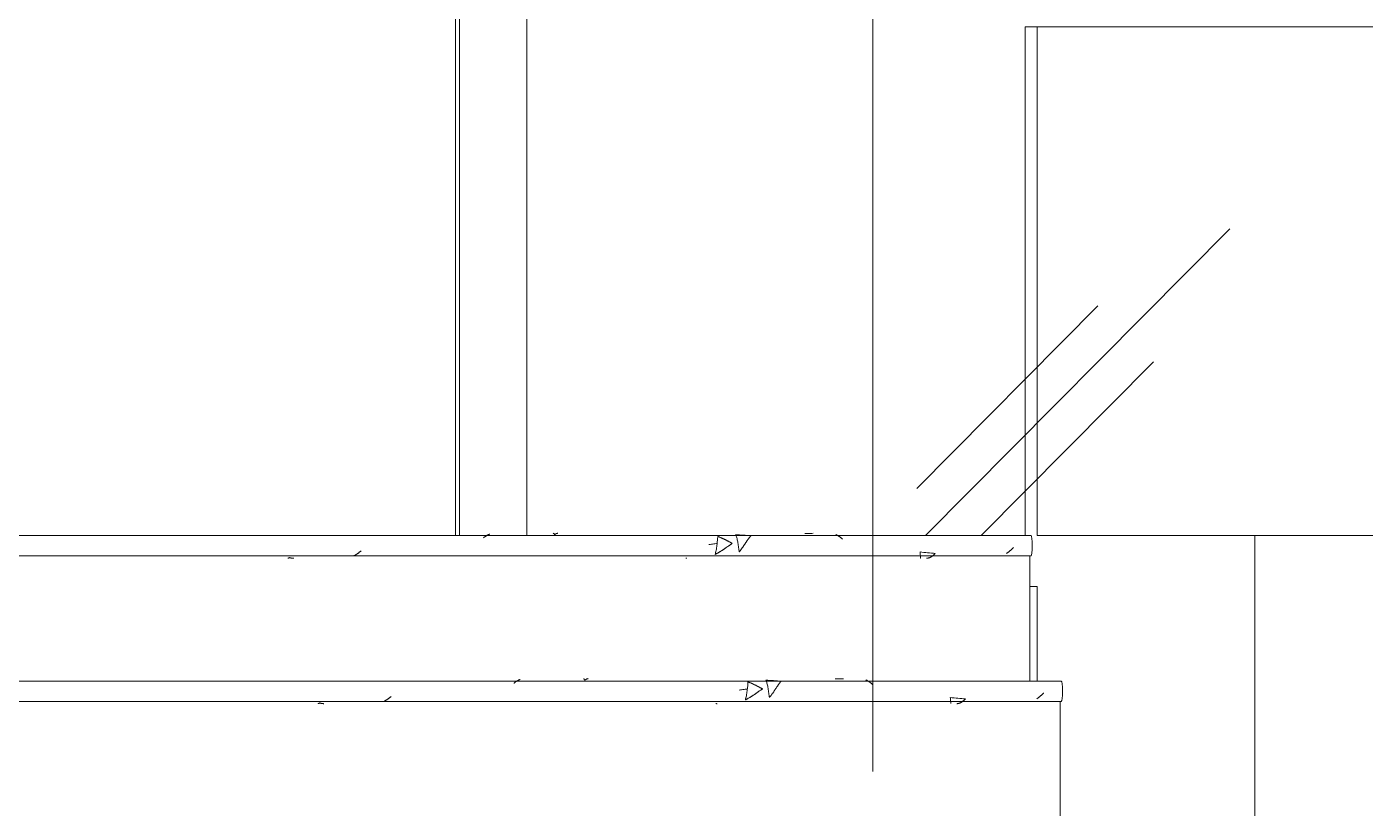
# Model space of a CAD drawing. Header units: millimetres. Extents: x -2100 to 124761, y -10432 to 93550.
# Drawn here: x 30318 to 31634, y -268 to 500 of the extents above; entities that cross this region are included whole.
import ezdxf

# ---------------------------------------------------------------- set-up
doc = ezdxf.new("R2010")
doc.units = ezdxf.units.MM
doc.linetypes.add('Centre', pattern=[31.75, 6.35, -4.7625, 15.875, -4.7625])
for name, color, linetype, lineweight in [('A-GLAZ-CWMG', 55, 'Continuous', 5), ('KINH', 152, 'Continuous', 5), ('NET THAY 1', 41, 'Continuous', 5), ('NET-THAY', 2, 'Continuous', 9), ('TRUC', 225, 'Continuous', 5)]:
    doc.layers.add(name, color=color, linetype=linetype, lineweight=lineweight)

# ---------------------------------------------------------------- blocks, each defined once
blk = doc.blocks.new('FP_9-MẶT ĐỨNG TRỤC A-Q')
at = {"layer": 'NET THAY 1'}
for p, q in [((31335.3, -142.9), (22887.3, -142.9)), ((30797.5, -144.7), (30797.2, -144.9)), ((30797.7, -144.5), (30797.5, -144.7)), ((30798, -144.3), (30797.7, -144.5)), ((30798.2, -144.1), (30798, -144.3)), ((30798.5, -143.9), (30798.2, -144.1)), ((30798.7, -143.7), (30798.5, -143.9)), ((30799, -143.5), (30798.7, -143.7)), ((30799.2, -143.4), (30799, -143.5)), ((30799.5, -143.2), (30799.2, -143.4)), ((30799.7, -143.1), (30799.5, -143.2)), ((30800, -142.9), (30799.7, -143.1)), ((30800.2, -142.7), (30800, -142.9)), ((30800.5, -142.6), (30800.2, -142.7)), ((30800.7, -142.5), (30800.5, -142.6)), ((30801, -142.3), (30800.7, -142.5)), ((30801.2, -142.2), (30801, -142.3)), ((30801.5, -142.1), (30801.2, -142.2)), ((30801.7, -141.9), (30801.5, -142.1)), ((30802, -141.8), (30801.7, -141.9)), ((30802.2, -141.7), (30802, -141.8)), ((30802.5, -141.6), (30802.2, -141.7)), ((30802.7, -141.5), (30802.5, -141.6)), ((30803, -141.4), (30802.7, -141.5)), ((30865.4, -140.6), (30865.7, -140.7)), ((30865.7, -140.7), (30865.9, -140.9)), ((30865.9, -140.9), (30866.2, -141.2)), ((30866.2, -141.2), (30866.5, -141.6)), ((30866.5, -141.6), (30866.8, -142.1)), ((30866.9, -141.9), (30866.8, -142.1)), ((30867.1, -141.8), (30866.9, -141.9)), ((30867.3, -141.6), (30867.1, -141.8)), ((30867.5, -141.5), (30867.3, -141.6)), ((30867.7, -141.4), (30867.5, -141.5)), ((30867.9, -141.3), (30867.7, -141.4)), ((30868.1, -141.2), (30867.9, -141.3)), ((30868.2, -141.1), (30868.1, -141.2)), ((30868.4, -141), (30868.2, -141.1)), ((30868.6, -140.9), (30868.4, -141)), ((30868.8, -140.8), (30868.6, -140.9)), ((30869, -140.7), (30868.8, -140.8)), ((30869.2, -140.7), (30869, -140.7)), ((30869.3, -140.6), (30869.2, -140.7)), ((30869.5, -140.6), (30869.3, -140.6)), ((30869.7, -140.6), (30869.5, -140.6)), ((30869.9, -140.5), (30869.7, -140.6)), ((30870.1, -140.5), (30869.9, -140.5)), ((31027.2, -143.8), (31027.1, -144.7)), ((31027.1, -144.7), (31027.1, -145.6)), ((31027.6, -143.9), (31027.2, -143.8)), ((31028, -144.1), (31027.6, -143.9)), ((31028.5, -144.3), (31028, -144.1)), ((31028.9, -144.4), (31028.5, -144.3)), ((31029.3, -144.6), (31028.9, -144.4)), ((31029.7, -144.8), (31029.3, -144.6)), ((31030.2, -145), (31029.7, -144.8)), ((31046.6, -142.2), (31044.7, -142.1)), ((31044.7, -142.1), (31045, -142.7)), ((31045, -142.7), (31045.3, -143.4)), ((31045.3, -143.4), (31045.6, -144.2)), ((31045.6, -144.2), (31045.8, -145)), ((31048.5, -142.3), (31046.6, -142.2)), ((31050.4, -142.4), (31048.5, -142.3)), ((31052.4, -142.5), (31050.4, -142.4)), ((31054.3, -142.6), (31052.4, -142.5)), ((31056.2, -142.7), (31054.3, -142.6)), ((31058.1, -142.9), (31056.2, -142.7)), ((31060, -143), (31058.1, -142.9)), ((31058.4, -144.8), (31058.2, -145)), ((31058.6, -144.5), (31058.4, -144.8)), ((31058.8, -144.3), (31058.6, -144.5)), ((31059, -144.1), (31058.8, -144.3)), ((31059.2, -143.8), (31059, -144.1)), ((31059.4, -143.6), (31059.2, -143.8)), ((31059.6, -143.4), (31059.4, -143.6)), ((31059.8, -143.2), (31059.6, -143.4)), ((31060, -143), (31059.8, -143.2)), ((31114.1, -140.8), (31113, -140.8)), ((31115.3, -140.8), (31114.1, -140.8)), ((31116.4, -140.7), (31115.3, -140.8)), ((31117.6, -140.7), (31116.4, -140.7)), ((31118.7, -140.7), (31117.6, -140.7)), ((31119.9, -140.6), (31118.7, -140.7)), ((31121.1, -140.6), (31119.9, -140.6)), ((31143.5, -142), (31143.2, -141.8)), ((31143.8, -142.1), (31143.5, -142)), ((31144.1, -142.2), (31143.8, -142.1)), ((31144.4, -142.4), (31144.1, -142.2)), ((31144.6, -142.5), (31144.4, -142.4)), ((31144.9, -142.7), (31144.6, -142.5)), ((31145.2, -142.9), (31144.9, -142.7)), ((31145.5, -143), (31145.2, -142.9)), ((31145.8, -143.2), (31145.5, -143)), ((31146.1, -143.4), (31145.8, -143.2)), ((31146.3, -143.6), (31146.1, -143.4)), ((31146.6, -143.8), (31146.3, -143.6)), ((31146.9, -144), (31146.6, -143.8)), ((31147.2, -144.2), (31146.9, -144)), ((31147.5, -144.4), (31147.2, -144.2)), ((31147.7, -144.6), (31147.5, -144.4)), ((31148, -144.8), (31147.7, -144.6)), ((30797.2, -144.9), (30796.9, -145.1)), ((31019.8, -151.7), (31018.6, -151.9)), ((31020.9, -151.5), (31019.8, -151.7)), ((31022.1, -151.3), (31020.9, -151.5)), ((31023.3, -151.1), (31022.1, -151.3)), ((31024.5, -150.9), (31023.3, -151.1)), ((31025.6, -150.8), (31024.5, -150.9)), ((31025.6, -157.3), (31025.3, -158.5)), ((31026.8, -150.6), (31025.6, -150.8)), ((31025.8, -156.2), (31025.6, -157.3)), ((31026, -155), (31025.8, -156.2)), ((31026.2, -153.8), (31026, -155)), ((31026.3, -152.5), (31026.2, -153.8)), ((31026.5, -151.3), (31026.3, -152.5)), ((31026.6, -150.1), (31026.5, -151.3)), ((31026.8, -148.9), (31026.6, -150.1)), ((31026.9, -147.8), (31026.8, -148.9)), ((31027, -146.7), (31026.9, -147.8)), ((31027.1, -145.6), (31027, -146.7)), ((31030.6, -145.1), (31030.2, -145)), ((31031, -145.3), (31030.6, -145.1)), ((31031, -157.8), (31030.7, -158)), ((31031.4, -145.5), (31031, -145.3)), ((31031.4, -157.6), (31031, -157.8)), ((31031.8, -145.7), (31031.4, -145.5)), ((31031.7, -157.3), (31031.4, -157.6)), ((31032.1, -157.1), (31031.7, -157.3)), ((31032.3, -145.9), (31031.8, -145.7)), ((31032.4, -156.9), (31032.1, -157.1)), ((31032.7, -146.1), (31032.3, -145.9)), ((31032.8, -156.7), (31032.4, -156.9)), ((31033.1, -146.3), (31032.7, -146.1)), ((31033.1, -156.4), (31032.8, -156.7)), ((31033.5, -146.5), (31033.1, -146.3)), ((31033.5, -156.2), (31033.1, -156.4)), ((31033.9, -146.7), (31033.5, -146.5)), ((31033.8, -155.9), (31033.5, -156.2)), ((31034.2, -155.7), (31033.8, -155.9)), ((31034.3, -146.9), (31033.9, -146.7)), ((31034.5, -155.5), (31034.2, -155.7)), ((31034.8, -147.1), (31034.3, -146.9)), ((31034.9, -155.2), (31034.5, -155.5)), ((31035.2, -147.3), (31034.8, -147.1)), ((31035.2, -155), (31034.9, -155.2)), ((31035.6, -147.5), (31035.2, -147.3)), ((31035.6, -154.7), (31035.2, -155)), ((31036, -147.7), (31035.6, -147.5)), ((31035.9, -154.5), (31035.6, -154.7)), ((31036.3, -154.3), (31035.9, -154.5)), ((31036.4, -147.9), (31036, -147.7)), ((31036.6, -154), (31036.3, -154.3)), ((31036.8, -148.2), (31036.4, -147.9)), ((31036.9, -153.8), (31036.6, -154)), ((31037.3, -148.4), (31036.8, -148.2)), ((31037.3, -153.5), (31036.9, -153.8)), ((31037.7, -148.6), (31037.3, -148.4)), ((31037.6, -153.3), (31037.3, -153.5)), ((31038, -153), (31037.6, -153.3)), ((31038.1, -148.8), (31037.7, -148.6)), ((31038.3, -152.8), (31038, -153)), ((31038.5, -149), (31038.1, -148.8)), ((31038.7, -152.6), (31038.3, -152.8)), ((31038.9, -149.2), (31038.5, -149)), ((31039, -152.3), (31038.7, -152.6)), ((31039.3, -149.5), (31038.9, -149.2)), ((31039.3, -152.1), (31039, -152.3)), ((31039.7, -149.7), (31039.3, -149.5)), ((31039.7, -151.8), (31039.3, -152.1)), ((31040.1, -149.9), (31039.7, -149.7)), ((31040, -151.6), (31039.7, -151.8)), ((31040.4, -151.3), (31040, -151.6)), ((31040.5, -150.2), (31040.1, -149.9)), ((31040.7, -151.1), (31040.4, -151.3)), ((31041, -150.4), (31040.5, -150.2)), ((31041, -150.9), (31040.7, -151.1)), ((31041.4, -150.6), (31041, -150.4)), ((31041.4, -150.6), (31041, -150.9)), ((31045.8, -145), (31046.1, -146)), ((31046.1, -146), (31046.3, -146.9)), ((31046.3, -146.9), (31046.6, -148)), ((31046.6, -148), (31046.8, -149.1)), ((31046.8, -149.1), (31047, -150.2)), ((31047, -150.2), (31047.2, -151.3)), ((31047.2, -151.3), (31047.4, -152.5)), ((31047.4, -152.5), (31047.5, -153.6)), ((31047.5, -153.6), (31047.7, -154.8)), ((31047.7, -154.8), (31047.8, -155.9)), ((31047.8, -155.9), (31048, -157)), ((31048, -157), (31048.1, -158.1)), ((31049.2, -157.9), (31048.9, -158.2)), ((31049.4, -157.6), (31049.2, -157.9)), ((31049.7, -157.3), (31049.4, -157.6)), ((31049.9, -157), (31049.7, -157.3)), ((31050.1, -156.7), (31049.9, -157)), ((31050.4, -156.3), (31050.1, -156.7)), ((31050.6, -156), (31050.4, -156.3)), ((31050.8, -155.7), (31050.6, -156)), ((31051.1, -155.4), (31050.8, -155.7)), ((31051.3, -155), (31051.1, -155.4)), ((31051.5, -154.7), (31051.3, -155)), ((31051.8, -154.4), (31051.5, -154.7)), ((31052, -154), (31051.8, -154.4)), ((31052.2, -153.7), (31052, -154)), ((31052.5, -153.4), (31052.2, -153.7)), ((31052.7, -153.1), (31052.5, -153.4)), ((31052.9, -152.7), (31052.7, -153.1)), ((31053.1, -152.4), (31052.9, -152.7)), ((31053.4, -152.1), (31053.1, -152.4)), ((31053.6, -151.7), (31053.4, -152.1)), ((31053.8, -151.4), (31053.6, -151.7)), ((31054, -151.1), (31053.8, -151.4)), ((31054.2, -150.7), (31054, -151.1)), ((31054.5, -150.4), (31054.2, -150.7)), ((31054.7, -150.1), (31054.5, -150.4)), ((31054.9, -149.8), (31054.7, -150.1)), ((31055.1, -149.4), (31054.9, -149.8)), ((31055.3, -149.1), (31055.1, -149.4)), ((31055.5, -148.8), (31055.3, -149.1)), ((31055.7, -148.5), (31055.5, -148.8)), ((31055.9, -148.2), (31055.7, -148.5)), ((31056.2, -147.9), (31055.9, -148.2)), ((31056.4, -147.6), (31056.2, -147.9)), ((31056.6, -147.3), (31056.4, -147.6)), ((31056.8, -147), (31056.6, -147.3)), ((31057, -146.7), (31056.8, -147)), ((31057.2, -146.4), (31057, -146.7)), ((31057.4, -146.1), (31057.2, -146.4)), ((31057.6, -145.8), (31057.4, -146.1)), ((31057.8, -145.6), (31057.6, -145.8)), ((31058, -145.3), (31057.8, -145.6)), ((31058.2, -145), (31058, -145.3)), ((31148.3, -145.1), (31148, -144.8)), ((31148.6, -145.3), (31148.3, -145.1)), ((31148.9, -145.5), (31148.6, -145.3)), ((31149.1, -145.8), (31148.9, -145.5)), ((31149.4, -146), (31149.1, -145.8)), ((31149.7, -146.2), (31149.4, -146)), ((31150, -146.5), (31149.7, -146.2)), ((31314.7, -157.7), (31314.5, -158)), ((31315, -157.5), (31314.7, -157.7)), ((31315.3, -157.2), (31315, -157.5)), ((31315.6, -157), (31315.3, -157.2)), ((31315.9, -156.8), (31315.6, -157)), ((31316.2, -156.5), (31315.9, -156.8)), ((31316.5, -156.3), (31316.2, -156.5)), ((31316.7, -156), (31316.5, -156.3)), ((31317, -155.7), (31316.7, -156)), ((31317.3, -155.5), (31317, -155.7)), ((31317.6, -155.2), (31317.3, -155.5)), ((31317.9, -155), (31317.6, -155.2)), ((31318.1, -154.7), (31317.9, -155)), ((22887.3, -162.9), (31335.3, -162.9)), ((30604.6, -165.1), (30604.4, -165.2)), ((30604.9, -165.1), (30604.6, -165.1)), ((30605.1, -164.9), (30604.9, -165.1)), ((30605.3, -164.8), (30605.1, -164.9)), ((30605.6, -164.7), (30605.3, -164.8)), ((30605.8, -164.5), (30605.6, -164.7)), ((30606.1, -164.5), (30605.8, -164.5)), ((30606.3, -164.6), (30606.1, -164.5)), ((30606.6, -164.7), (30606.3, -164.6)), ((30606.9, -164.8), (30606.6, -164.7)), ((30607.1, -164.8), (30606.9, -164.8)), ((30607.4, -164.9), (30607.1, -164.8)), ((30607.7, -164.9), (30607.4, -164.9)), ((30607.9, -165), (30607.7, -164.9)), ((30608.2, -165), (30607.9, -165)), ((30608.5, -165.1), (30608.2, -165)), ((30608.8, -165.1), (30608.5, -165.1)), ((30609, -165.1), (30608.8, -165.1)), ((30609.3, -165.1), (30609, -165.1)), ((30609.6, -165.2), (30609.3, -165.1)), ((30609.8, -165.2), (30609.6, -165.2)), ((30610.1, -165.2), (30609.8, -165.2)), ((30669.6, -162.7), (30669.3, -162.8)), ((30669.9, -162.5), (30669.6, -162.7)), ((30670.2, -162.3), (30669.9, -162.5)), ((30670.5, -162.2), (30670.2, -162.3)), ((30670.8, -162), (30670.5, -162.2)), ((30671.1, -161.8), (30670.8, -162)), ((30671.4, -161.6), (30671.1, -161.8)), ((30671.7, -161.4), (30671.4, -161.6)), ((30672, -161.3), (30671.7, -161.4)), ((30672.3, -161.1), (30672, -161.3)), ((30672.6, -160.9), (30672.3, -161.1)), ((30672.9, -160.7), (30672.6, -160.9)), ((30673.2, -160.5), (30672.9, -160.7)), ((30673.5, -160.2), (30673.2, -160.5)), ((30673.7, -160), (30673.5, -160.2)), ((30674, -159.8), (30673.7, -160)), ((30674.3, -159.6), (30674, -159.8)), ((30674.6, -159.4), (30674.3, -159.6)), ((30674.9, -159.2), (30674.6, -159.4)), ((30675.2, -158.9), (30674.9, -159.2)), ((30675.5, -158.7), (30675.2, -158.9)), ((30675.8, -158.5), (30675.5, -158.7)), ((30676.1, -158.2), (30675.8, -158.5)), ((30676.4, -158), (30676.1, -158.2)), ((30995.9, -165.1), (30995.7, -165.1)), ((30996.1, -165.1), (30995.9, -165.1)), ((30996.3, -165.2), (30996.1, -165.1)), ((30996.5, -165.2), (30996.3, -165.2)), ((30996.8, -165.2), (30996.5, -165.2)), ((31024.9, -160.5), (31024.6, -161.5)), ((31025, -161.3), (31024.6, -161.4)), ((31025.1, -159.5), (31024.9, -160.5)), ((31025.3, -161.1), (31025, -161.3)), ((31025.3, -158.5), (31025.1, -159.5)), ((31025.7, -160.9), (31025.3, -161.1)), ((31026, -160.7), (31025.7, -160.9)), ((31026.4, -160.5), (31026, -160.7)), ((31026.8, -160.3), (31026.4, -160.5)), ((31027.1, -160.1), (31026.8, -160.3)), ((31027.5, -159.9), (31027.1, -160.1)), ((31027.8, -159.7), (31027.5, -159.9)), ((31028.2, -159.5), (31027.8, -159.7)), ((31028.5, -159.3), (31028.2, -159.5)), ((31028.9, -159.1), (31028.5, -159.3)), ((31029.3, -158.9), (31028.9, -159.1)), ((31029.6, -158.7), (31029.3, -158.9)), ((31030, -158.5), (31029.6, -158.7)), ((31030.3, -158.2), (31030, -158.5)), ((31030.7, -158), (31030.3, -158.2)), ((31048.1, -158.1), (31048.2, -159.1)), ((31048.4, -158.8), (31048.2, -159.1)), ((31048.7, -158.5), (31048.4, -158.8)), ((31048.9, -158.2), (31048.7, -158.5)), ((31228, -159.3), (31226.2, -159.1)), ((31226.2, -159.1), (31226.3, -160.1)), ((31226.3, -160.1), (31226.4, -161)), ((31226.4, -161), (31226.4, -161.8)), ((31226.4, -161.8), (31226.5, -162.6)), ((31226.5, -162.6), (31226.6, -163.3)), ((31226.6, -163.3), (31226.6, -163.8)), ((31226.6, -163.8), (31226.7, -164.3)), ((31226.7, -164.3), (31226.7, -164.7)), ((31226.7, -164.7), (31226.7, -165)), ((31226.7, -165), (31226.8, -165.1)), ((31229.9, -159.4), (31228, -159.3)), ((31231.8, -159.6), (31229.9, -159.4)), ((31233.7, -159.8), (31231.8, -159.6)), ((31233, -165.2), (31232.7, -165.2)), ((31233.2, -165.1), (31233, -165.2)), ((31233.5, -165.1), (31233.2, -165.1)), ((31233.7, -165.1), (31233.5, -165.1)), ((31235.5, -160), (31233.7, -159.8)), ((31234, -165), (31233.7, -165.1)), ((31234.3, -165), (31234, -165)), ((31234.5, -164.9), (31234.3, -165)), ((31234.8, -164.8), (31234.5, -164.9)), ((31235, -164.7), (31234.8, -164.8)), ((31235.3, -164.7), (31235, -164.7)), ((31235.6, -164.6), (31235.3, -164.7)), ((31237.4, -160.1), (31235.5, -160)), ((31235.8, -164.5), (31235.6, -164.6)), ((31236.1, -164.3), (31235.8, -164.5)), ((31236.3, -164.2), (31236.1, -164.3)), ((31236.6, -164.1), (31236.3, -164.2)), ((31236.8, -163.9), (31236.6, -164.1)), ((31237.1, -163.8), (31236.8, -163.9)), ((31237.4, -163.6), (31237.1, -163.8)), ((31239.3, -160.3), (31237.4, -160.1)), ((31237.6, -163.5), (31237.4, -163.6)), ((31237.9, -163.3), (31237.6, -163.5)), ((31238.1, -163.1), (31237.9, -163.3)), ((31238.4, -162.9), (31238.1, -163.1)), ((31238.6, -162.7), (31238.4, -162.9)), ((31238.9, -162.5), (31238.6, -162.7)), ((31239.1, -162.3), (31238.9, -162.5)), ((31239.4, -162.1), (31239.1, -162.3)), ((31241.1, -160.4), (31239.3, -160.3)), ((31239.6, -161.9), (31239.4, -162.1)), ((31239.9, -161.7), (31239.6, -161.9)), ((31240.1, -161.4), (31239.9, -161.7)), ((31240.4, -161.2), (31240.1, -161.4)), ((31240.6, -161), (31240.4, -161.2)), ((31240.9, -160.7), (31240.6, -161)), ((31241.1, -160.4), (31240.9, -160.7)), ((31311.5, -160.2), (31311.3, -160.4)), ((31311.8, -160), (31311.5, -160.2)), ((31312.1, -159.8), (31311.8, -160)), ((31312.4, -159.6), (31312.1, -159.8)), ((31312.7, -159.4), (31312.4, -159.6)), ((31313, -159.1), (31312.7, -159.4)), ((31313.3, -158.9), (31313, -159.1)), ((31313.6, -158.7), (31313.3, -158.9)), ((31313.9, -158.4), (31313.6, -158.7)), ((31314.2, -158.2), (31313.9, -158.4)), ((31314.5, -158), (31314.2, -158.2))]:
    blk.add_line(p, q, dxfattribs=at)
blk = doc.blocks.new('FP_10-MẶT ĐỨNG TRỤC A-Q')
at = {"layer": 'NET THAY 1'}
for p, q in [((31305.6, 0), (22887.3, 0)), ((30770.2, 0), (30770, -0.1)), ((30770.5, 0.2), (30770.2, 0)), ((30770.7, 0.3), (30770.5, 0.2)), ((30771, 0.5), (30770.7, 0.3)), ((30771.2, 0.6), (30771, 0.5)), ((30771.5, 0.7), (30771.2, 0.6)), ((30771.7, 0.9), (30771.5, 0.7)), ((30772, 1), (30771.7, 0.9)), ((30772.2, 1.1), (30772, 1)), ((30772.5, 1.2), (30772.2, 1.1)), ((30772.7, 1.3), (30772.5, 1.2)), ((30773, 1.4), (30772.7, 1.3)), ((30773.2, 1.5), (30773, 1.4)), ((30835.7, 2.3), (30836, 2.2)), ((30836, 2.2), (30836.2, 2)), ((30836.2, 2), (30836.5, 1.7)), ((30836.5, 1.7), (30836.8, 1.3)), ((30836.8, 1.3), (30837, 0.8)), ((30837.2, 1), (30837, 0.8)), ((30837.4, 1.1), (30837.2, 1)), ((30837.6, 1.3), (30837.4, 1.1)), ((30837.7, 1.4), (30837.6, 1.3)), ((30837.9, 1.5), (30837.7, 1.4)), ((30838.1, 1.6), (30837.9, 1.5)), ((30838.3, 1.7), (30838.1, 1.6)), ((30838.5, 1.8), (30838.3, 1.7)), ((30838.6, 1.9), (30838.5, 1.8)), ((30838.8, 2), (30838.6, 1.9)), ((30839, 2.1), (30838.8, 2)), ((30839.2, 2.1), (30839, 2.1)), ((30839.4, 2.2), (30839.2, 2.1)), ((30839.5, 2.2), (30839.4, 2.2)), ((30839.7, 2.3), (30839.5, 2.2)), ((30839.9, 2.3), (30839.7, 2.3)), ((30840.1, 2.3), (30839.9, 2.3)), ((30840.3, 2.3), (30840.1, 2.3)), ((31016.9, 0.7), (31015, 0.8)), ((31015, 0.8), (31015.3, 0.2)), ((31015.3, 0.2), (31015.6, -0.4)), ((31018.8, 0.6), (31016.9, 0.7)), ((31020.7, 0.5), (31018.8, 0.6)), ((31022.6, 0.4), (31020.7, 0.5)), ((31024.5, 0.3), (31022.6, 0.4)), ((31026.4, 0.2), (31024.5, 0.3)), ((31028.3, 0.1), (31026.4, 0.2)), ((31030.2, 0), (31028.3, 0.1)), ((31084.4, 2.1), (31083.2, 2)), ((31085.5, 2.1), (31084.4, 2.1)), ((31086.7, 2.2), (31085.5, 2.1)), ((31087.8, 2.2), (31086.7, 2.2)), ((31089, 2.2), (31087.8, 2.2)), ((31090.1, 2.2), (31089, 2.2)), ((31091.3, 2.3), (31090.1, 2.2)), ((31113.8, 1), (31113.5, 1.1)), ((31114, 0.8), (31113.8, 1)), ((31114.3, 0.7), (31114, 0.8)), ((31114.6, 0.5), (31114.3, 0.7)), ((31114.9, 0.4), (31114.6, 0.5)), ((31115.2, 0.2), (31114.9, 0.4)), ((31115.5, 0.1), (31115.2, 0.2)), ((31115.8, -0.1), (31115.5, 0.1)), ((30767.5, -1.9), (30767.2, -2.1)), ((30767.7, -1.7), (30767.5, -1.9)), ((30768, -1.5), (30767.7, -1.7)), ((30768.2, -1.3), (30768, -1.5)), ((30768.5, -1.1), (30768.2, -1.3)), ((30768.7, -0.9), (30768.5, -1.1)), ((30769, -0.8), (30768.7, -0.9)), ((30769.2, -0.6), (30769, -0.8)), ((30769.5, -0.4), (30769.2, -0.6)), ((30769.7, -0.3), (30769.5, -0.4)), ((30770, -0.1), (30769.7, -0.3)), ((30990, -8.7), (30988.8, -8.9)), ((30991.2, -8.5), (30990, -8.7)), ((30992.4, -8.3), (30991.2, -8.5)), ((30993.5, -8.1), (30992.4, -8.3)), ((30994.7, -8), (30993.5, -8.1)), ((30995.9, -7.8), (30994.7, -8)), ((30997.1, -7.6), (30995.9, -7.8)), ((30996.3, -12), (30996.1, -13.2)), ((30996.4, -10.8), (30996.3, -12)), ((30996.6, -9.5), (30996.4, -10.8)), ((30996.8, -8.3), (30996.6, -9.5)), ((30996.9, -7.1), (30996.8, -8.3)), ((30997, -5.9), (30996.9, -7.1)), ((30997.1, -4.8), (30997, -5.9)), ((30997.2, -3.7), (30997.1, -4.8)), ((30997.3, -2.7), (30997.2, -3.7)), ((30997.4, -1.7), (30997.3, -2.7)), ((30997.5, -0.8), (30997.4, -1.7)), ((30997.9, -1), (30997.5, -0.8)), ((30998.3, -1.1), (30997.9, -1)), ((30998.7, -1.3), (30998.3, -1.1)), ((30999.1, -1.5), (30998.7, -1.3)), ((30999.6, -1.7), (30999.1, -1.5)), ((31000, -1.8), (30999.6, -1.7)), ((31000.4, -2), (31000, -1.8)), ((31000.8, -2.2), (31000.4, -2)), ((31001.3, -2.4), (31000.8, -2.2)), ((31001.7, -2.5), (31001.3, -2.4)), ((31002.1, -2.7), (31001.7, -2.5)), ((31002.5, -2.9), (31002.1, -2.7)), ((31002.9, -3.1), (31002.5, -2.9)), ((31003.4, -3.3), (31002.9, -3.1)), ((31003.8, -3.5), (31003.4, -3.3)), ((31004.2, -3.7), (31003.8, -3.5)), ((31004.1, -13), (31003.8, -13.2)), ((31004.5, -12.7), (31004.1, -13)), ((31004.6, -3.9), (31004.2, -3.7)), ((31004.8, -12.5), (31004.5, -12.7)), ((31005, -4.1), (31004.6, -3.9)), ((31005.1, -12.2), (31004.8, -12.5)), ((31005.4, -4.3), (31005, -4.1)), ((31005.5, -12), (31005.1, -12.2)), ((31005.9, -4.5), (31005.4, -4.3)), ((31005.8, -11.8), (31005.5, -12)), ((31006.2, -11.5), (31005.8, -11.8)), ((31006.3, -4.7), (31005.9, -4.5)), ((31006.5, -11.3), (31006.2, -11.5)), ((31006.7, -5), (31006.3, -4.7)), ((31006.9, -11), (31006.5, -11.3)), ((31007.1, -5.2), (31006.7, -5)), ((31007.2, -10.8), (31006.9, -11)), ((31007.5, -5.4), (31007.1, -5.2)), ((31007.6, -10.5), (31007.2, -10.8)), ((31007.9, -5.6), (31007.5, -5.4)), ((31007.9, -10.3), (31007.6, -10.5)), ((31008.3, -5.8), (31007.9, -5.6)), ((31008.2, -10), (31007.9, -10.3)), ((31008.6, -9.8), (31008.2, -10)), ((31008.8, -6), (31008.3, -5.8)), ((31008.9, -9.6), (31008.6, -9.8)), ((31009.2, -6.3), (31008.8, -6)), ((31009.3, -9.3), (31008.9, -9.6)), ((31009.6, -6.5), (31009.2, -6.3)), ((31009.6, -9.1), (31009.3, -9.3)), ((31010, -6.7), (31009.6, -6.5)), ((31009.9, -8.8), (31009.6, -9.1)), ((31010.3, -8.6), (31009.9, -8.8)), ((31010.4, -6.9), (31010, -6.7)), ((31010.6, -8.3), (31010.3, -8.6)), ((31010.8, -7.2), (31010.4, -6.9)), ((31011, -8.1), (31010.6, -8.3)), ((31011.2, -7.4), (31010.8, -7.2)), ((31011.3, -7.9), (31011, -8.1)), ((31011.6, -7.6), (31011.2, -7.4)), ((31011.6, -7.6), (31011.3, -7.9)), ((31015.6, -0.4), (31015.8, -1.2)), ((31015.8, -1.2), (31016.1, -2.1)), ((31016.1, -2.1), (31016.4, -3)), ((31016.4, -3), (31016.6, -4)), ((31016.6, -4), (31016.8, -5)), ((31016.8, -5), (31017.1, -6.1)), ((31017.1, -6.1), (31017.3, -7.2)), ((31017.3, -7.2), (31017.5, -8.3)), ((31017.5, -8.3), (31017.6, -9.5)), ((31017.6, -9.5), (31017.8, -10.6)), ((31017.8, -10.6), (31018, -11.8)), ((31018, -11.8), (31018.1, -12.9)), ((31018.1, -12.9), (31018.2, -14)), ((31020.9, -13), (31020.6, -13.3)), ((31021.1, -12.7), (31020.9, -13)), ((31021.3, -12.4), (31021.1, -12.7)), ((31021.6, -12), (31021.3, -12.4)), ((31021.8, -11.7), (31021.6, -12)), ((31022, -11.4), (31021.8, -11.7)), ((31022.3, -11.1), (31022, -11.4)), ((31022.5, -10.7), (31022.3, -11.1)), ((31022.7, -10.4), (31022.5, -10.7)), ((31022.9, -10.1), (31022.7, -10.4)), ((31023.2, -9.7), (31022.9, -10.1)), ((31023.4, -9.4), (31023.2, -9.7)), ((31023.6, -9.1), (31023.4, -9.4)), ((31023.8, -8.7), (31023.6, -9.1)), ((31024.1, -8.4), (31023.8, -8.7)), ((31024.3, -8.1), (31024.1, -8.4)), ((31024.5, -7.7), (31024.3, -8.1)), ((31024.7, -7.4), (31024.5, -7.7)), ((31024.9, -7.1), (31024.7, -7.4)), ((31025.1, -6.8), (31024.9, -7.1)), ((31025.4, -6.4), (31025.1, -6.8)), ((31025.6, -6.1), (31025.4, -6.4)), ((31025.8, -5.8), (31025.6, -6.1)), ((31026, -5.5), (31025.8, -5.8)), ((31026.2, -5.2), (31026, -5.5)), ((31026.4, -4.9), (31026.2, -5.2)), ((31026.6, -4.6), (31026.4, -4.9)), ((31026.8, -4.3), (31026.6, -4.6)), ((31027, -4), (31026.8, -4.3)), ((31027.2, -3.7), (31027, -4)), ((31027.5, -3.4), (31027.2, -3.7)), ((31027.7, -3.1), (31027.5, -3.4)), ((31027.9, -2.9), (31027.7, -3.1)), ((31028.1, -2.6), (31027.9, -2.9)), ((31028.3, -2.3), (31028.1, -2.6)), ((31028.5, -2.1), (31028.3, -2.3)), ((31028.7, -1.8), (31028.5, -2.1)), ((31028.9, -1.6), (31028.7, -1.8)), ((31029.1, -1.3), (31028.9, -1.6)), ((31029.3, -1.1), (31029.1, -1.3)), ((31029.4, -0.9), (31029.3, -1.1)), ((31029.6, -0.7), (31029.4, -0.9)), ((31029.8, -0.4), (31029.6, -0.7)), ((31030, -0.2), (31029.8, -0.4)), ((31030.2, 0), (31030, -0.2)), ((31116, -0.3), (31115.8, -0.1)), ((31116.3, -0.5), (31116, -0.3)), ((31116.6, -0.7), (31116.3, -0.5)), ((31116.9, -0.8), (31116.6, -0.7)), ((31117.2, -1), (31116.9, -0.8)), ((31117.4, -1.2), (31117.2, -1)), ((31117.7, -1.5), (31117.4, -1.2)), ((31118, -1.7), (31117.7, -1.5)), ((31118.3, -1.9), (31118, -1.7)), ((31118.6, -2.1), (31118.3, -1.9)), ((31118.8, -2.3), (31118.6, -2.1)), ((31119.1, -2.6), (31118.8, -2.3)), ((31119.4, -2.8), (31119.1, -2.6)), ((31119.7, -3), (31119.4, -2.8)), ((31119.9, -3.3), (31119.7, -3)), ((31120.2, -3.5), (31119.9, -3.3)), ((31287, -13), (31286.7, -13.3)), ((31287.3, -12.8), (31287, -13)), ((31287.6, -12.5), (31287.3, -12.8)), ((31287.9, -12.2), (31287.6, -12.5)), ((31288.1, -12), (31287.9, -12.2)), ((31288.4, -11.7), (31288.1, -12)), ((22887.3, -20), (31305.6, -20)), ((30574.9, -22.3), (30574.6, -22.3)), ((30575.1, -22.2), (30574.9, -22.3)), ((30575.3, -22.1), (30575.1, -22.2)), ((30575.6, -21.9), (30575.3, -22.1)), ((30575.8, -21.8), (30575.6, -21.9)), ((30576.1, -21.6), (30575.8, -21.8)), ((30576.4, -21.6), (30576.1, -21.6)), ((30576.6, -21.7), (30576.4, -21.6)), ((30576.9, -21.8), (30576.6, -21.7)), ((30577.2, -21.9), (30576.9, -21.8)), ((30577.5, -21.9), (30577.2, -21.9)), ((30577.7, -22), (30577.5, -21.9)), ((30578, -22.1), (30577.7, -22)), ((30578.3, -22.1), (30578, -22.1)), ((30578.6, -22.2), (30578.3, -22.1)), ((30578.9, -22.2), (30578.6, -22.2)), ((30579.1, -22.2), (30578.9, -22.2)), ((30579.4, -22.3), (30579.1, -22.2)), ((30579.7, -22.3), (30579.4, -22.3)), ((30580, -22.3), (30579.7, -22.3)), ((30580.2, -22.3), (30580, -22.3)), ((30580.5, -22.3), (30580.2, -22.3)), ((30639.9, -19.7), (30639.6, -19.9)), ((30640.2, -19.6), (30639.9, -19.7)), ((30640.5, -19.4), (30640.2, -19.6)), ((30640.8, -19.2), (30640.5, -19.4)), ((30641.1, -19), (30640.8, -19.2)), ((30641.4, -18.9), (30641.1, -19)), ((30641.7, -18.7), (30641.4, -18.9)), ((30642, -18.5), (30641.7, -18.7)), ((30642.3, -18.3), (30642, -18.5)), ((30642.6, -18.1), (30642.3, -18.3)), ((30642.8, -17.9), (30642.6, -18.1)), ((30643.1, -17.7), (30642.8, -17.9)), ((30643.4, -17.5), (30643.1, -17.7)), ((30643.7, -17.3), (30643.4, -17.5)), ((30644, -17.1), (30643.7, -17.3)), ((30644.3, -16.8), (30644, -17.1)), ((30644.6, -16.6), (30644.3, -16.8)), ((30644.9, -16.4), (30644.6, -16.6)), ((30645.2, -16.2), (30644.9, -16.4)), ((30645.5, -16), (30645.2, -16.2)), ((30645.8, -15.7), (30645.5, -16)), ((30646.1, -15.5), (30645.8, -15.7)), ((30646.4, -15.3), (30646.1, -15.5)), ((30646.6, -15), (30646.4, -15.3)), ((30966.2, -22.2), (30966, -22.2)), ((30966.4, -22.3), (30966.2, -22.2)), ((30966.6, -22.3), (30966.4, -22.3)), ((30966.8, -22.3), (30966.6, -22.3)), ((30967, -22.3), (30966.8, -22.3)), ((30967.2, -22.3), (30967, -22.3)), ((30995.1, -17.6), (30994.9, -18.5)), ((30995.2, -18.3), (30994.9, -18.5)), ((30995.4, -16.6), (30995.1, -17.6)), ((30995.6, -18.1), (30995.2, -18.3)), ((30995.6, -15.5), (30995.4, -16.6)), ((30995.8, -14.4), (30995.6, -15.5)), ((30996, -17.9), (30995.6, -18.1)), ((30996.1, -13.2), (30995.8, -14.4)), ((30996.3, -17.7), (30996, -17.9)), ((30996.7, -17.5), (30996.3, -17.7)), ((30997, -17.4), (30996.7, -17.5)), ((30997.4, -17.2), (30997, -17.4)), ((30997.8, -17), (30997.4, -17.2)), ((30998.1, -16.7), (30997.8, -17)), ((30998.5, -16.5), (30998.1, -16.7)), ((30998.8, -16.3), (30998.5, -16.5)), ((30999.2, -16.1), (30998.8, -16.3)), ((30999.5, -15.9), (30999.2, -16.1)), ((30999.9, -15.7), (30999.5, -15.9)), ((31000.2, -15.5), (30999.9, -15.7)), ((31000.6, -15.3), (31000.2, -15.5)), ((31001, -15), (31000.6, -15.3)), ((31001.3, -14.8), (31001, -15)), ((31001.7, -14.6), (31001.3, -14.8)), ((31002, -14.4), (31001.7, -14.6)), ((31002.4, -14.1), (31002, -14.4)), ((31002.7, -13.9), (31002.4, -14.1)), ((31003.1, -13.7), (31002.7, -13.9)), ((31003.4, -13.4), (31003.1, -13.7)), ((31003.8, -13.2), (31003.4, -13.4)), ((31018.2, -14), (31018.4, -15.1)), ((31018.4, -15.1), (31018.5, -16.1)), ((31018.7, -15.8), (31018.5, -16.1)), ((31019, -15.5), (31018.7, -15.8)), ((31019.2, -15.2), (31019, -15.5)), ((31019.5, -14.9), (31019.2, -15.2)), ((31019.7, -14.6), (31019.5, -14.9)), ((31019.9, -14.3), (31019.7, -14.6)), ((31020.2, -14), (31019.9, -14.3)), ((31020.4, -13.7), (31020.2, -14)), ((31020.6, -13.3), (31020.4, -13.7)), ((31198.3, -16.3), (31196.5, -16.1)), ((31196.5, -16.1), (31196.6, -17.1)), ((31196.6, -17.1), (31196.6, -18)), ((31196.6, -18), (31196.7, -18.9)), ((31196.7, -18.9), (31196.8, -19.7)), ((31196.8, -19.7), (31196.9, -20.4)), ((31196.9, -20.4), (31196.9, -20.9)), ((31196.9, -20.9), (31197, -21.4)), ((31197, -21.4), (31197, -21.8)), ((31197, -21.8), (31197, -22.1)), ((31197, -22.1), (31197.1, -22.3)), ((31200.2, -16.5), (31198.3, -16.3)), ((31202.1, -16.6), (31200.2, -16.5)), ((31203.9, -16.8), (31202.1, -16.6)), ((31203.1, -22.3), (31202.9, -22.3)), ((31203.4, -22.3), (31203.1, -22.3)), ((31203.7, -22.3), (31203.4, -22.3)), ((31203.9, -22.2), (31203.7, -22.3)), ((31205.8, -17), (31203.9, -16.8)), ((31204.2, -22.2), (31203.9, -22.2)), ((31204.5, -22.1), (31204.2, -22.2)), ((31204.7, -22), (31204.5, -22.1)), ((31205, -22), (31204.7, -22)), ((31205.2, -21.9), (31205, -22)), ((31205.5, -21.8), (31205.2, -21.9)), ((31205.8, -21.7), (31205.5, -21.8)), ((31207.7, -17.2), (31205.8, -17)), ((31206, -21.6), (31205.8, -21.7)), ((31206.3, -21.5), (31206, -21.6)), ((31206.6, -21.3), (31206.3, -21.5)), ((31206.8, -21.2), (31206.6, -21.3)), ((31207.1, -21.1), (31206.8, -21.2)), ((31207.3, -20.9), (31207.1, -21.1)), ((31207.6, -20.7), (31207.3, -20.9)), ((31207.9, -20.6), (31207.6, -20.7)), ((31209.6, -17.3), (31207.7, -17.2)), ((31208.1, -20.4), (31207.9, -20.6)), ((31208.4, -20.2), (31208.1, -20.4)), ((31208.6, -20), (31208.4, -20.2)), ((31208.9, -19.8), (31208.6, -20)), ((31209.1, -19.6), (31208.9, -19.8)), ((31209.4, -19.4), (31209.1, -19.6)), ((31209.7, -19.2), (31209.4, -19.4)), ((31211.4, -17.5), (31209.6, -17.3)), ((31209.9, -19), (31209.7, -19.2)), ((31210.2, -18.7), (31209.9, -19)), ((31210.4, -18.5), (31210.2, -18.7)), ((31210.7, -18.3), (31210.4, -18.5)), ((31210.9, -18), (31210.7, -18.3)), ((31211.2, -17.7), (31210.9, -18)), ((31211.4, -17.5), (31211.2, -17.7)), ((31281.8, -17.3), (31281.5, -17.5)), ((31282.1, -17), (31281.8, -17.3)), ((31282.4, -16.8), (31282.1, -17)), ((31282.7, -16.6), (31282.4, -16.8)), ((31283, -16.4), (31282.7, -16.6)), ((31283.3, -16.2), (31283, -16.4)), ((31283.6, -15.9), (31283.3, -16.2)), ((31283.9, -15.7), (31283.6, -15.9)), ((31284.2, -15.5), (31283.9, -15.7)), ((31284.4, -15.2), (31284.2, -15.5)), ((31284.7, -15), (31284.4, -15.2)), ((31285, -14.7), (31284.7, -15)), ((31285.3, -14.5), (31285, -14.7)), ((31285.6, -14.3), (31285.3, -14.5)), ((31285.9, -14), (31285.6, -14.3)), ((31286.2, -13.8), (31285.9, -14)), ((31286.4, -13.5), (31286.2, -13.8)), ((31286.7, -13.3), (31286.4, -13.5))]:
    blk.add_line(p, q, dxfattribs=at)
blk = doc.blocks.new('Rectangular Mullion - Rectangular Mullion-V26-MẶT ĐỨNG TRỤC A-Q')
at = {"layer": 'A-GLAZ-CWMG'}
for p, q in [((30743.4, 2200), (30743.4, 0)), ((30809.6, 2200), (30809.6, 0)), ((30739.5, 2166.7), (30739.5, 0))]:
    blk.add_line(p, q, dxfattribs=at)

msp = doc.modelspace()

# ---------------------------------------------------------------- hatches: boundary and pattern name
at = {"layer": 'KINH'}
h = msp.add_hatch(dxfattribs=at)
h.set_pattern_fill('FP_11', color=256, angle=180, style=0, pattern_type=2)
h.set_pattern_definition([(225.204, (37422.6, 14448.4), (-0.002, -2032), [252.7, -2610.8]), (225.204, (37477.4, 14393.3), (-0.002, -2032), [252.7, -2610.8]), (225.204, (37552.7, 14524.3), (-0.002, -2032), [544.27, -2319.24]), (225.204, (38794.5, 13087), (-0.002, -2032), [252.7, -2610.8]), (225.204, (38849.3, 13031.8), (-0.002, -2032), [252.7, -2610.8]), (225.204, (38924.7, 13162.9), (-0.002, -2032), [544.27, -2319.24])])
h.paths.add_polyline_path([(22202.5, 4850), (22202.5, 0), (32826.6, 0), (32826.6, 4850)])

# ---------------------------------------------------------------- linework, layer by layer
at = {"layer": 'NET THAY 1'}
for p, q in [((31304.4, -20), (31304.4, -143.2)), ((31334.1, -162.9), (31334.1, -286.1))]:
    msp.add_line(p, q, dxfattribs=at)
for centre in [(31305.6, -10), (31335.3, -152.9)]:
    msp.add_ellipse(centre, major_axis=(0, 10), ratio=0.118908, start_param=3.141593, end_param=6.283185, dxfattribs=at)
at = {"layer": 'NET-THAY'}
for p, q in [((32731.4, 500), (31299.7, 500)), ((31299.7, -0.3), (31299.7, 500)), ((31311.6, 500), (31311.6, 0)), ((32826.5, 0), (31311.6, 0)), ((31525.6, -1000), (31525.6, 0)), ((31311.6, -50), (31304.4, -50)), ((31311.6, -50), (31311.6, -143.2))]:
    msp.add_line(p, q, dxfattribs=at)
at = {"layer": 'TRUC', "linetype": 'Centre', "ltscale": 75}
for p, q in [((31149.9, -5827.8), (31149.9, 93540.4)), ((-2000.1, 0), (44599.9, 0))]:
    msp.add_line(p, q, dxfattribs=at)

# ---------------------------------------------------------------- block references
at = {"layer": 'A-GLAZ-CWMG'}
msp.add_blockref('Rectangular Mullion - Rectangular Mullion-V26-MẶT ĐỨNG TRỤC A-Q', (0, 0), dxfattribs=at)
at = {"layer": 'NET THAY 1'}
for name in ['FP_10-MẶT ĐỨNG TRỤC A-Q', 'FP_9-MẶT ĐỨNG TRỤC A-Q']:
    msp.add_blockref(name, (0, 0), dxfattribs=at)

doc.saveas('drawing.dxf')
